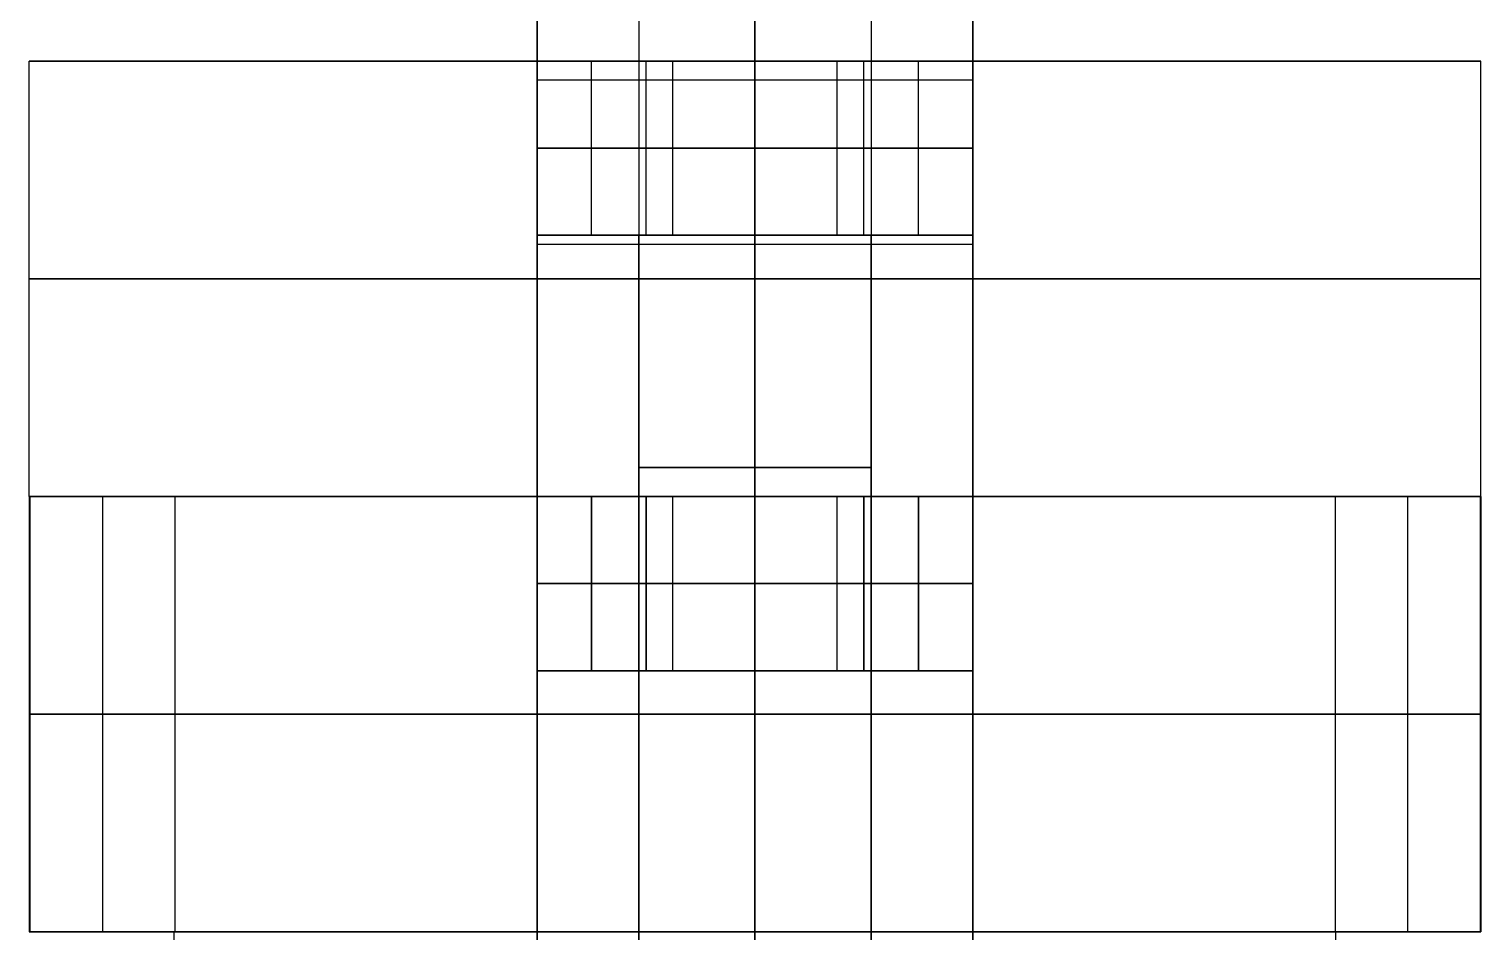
# Model space of a CAD drawing. Header units: millimetres. Extents: x 565 to 905, y -1671 to 168.
# Drawn here: x 710 to 760, y -1436 to -1404.9 of the extents above; entities that cross this region are included whole.
import ezdxf

# ---------------------------------------------------------------- set-up
doc = ezdxf.new("R2010")
doc.units = ezdxf.units.MM
doc.header["$MEASUREMENT"] = 0
doc.layers.add('V3', color=7, linetype='Continuous', true_color=0x000000)
doc.layers.add('V3 - steel', color=7, linetype='Continuous', true_color=0x191919)

msp = doc.modelspace()

# ---------------------------------------------------------------- linework, layer by layer
at = {"layer": 'V3'}
for p, q in [((727.494, -1406, 225), (710, -1406, 225)), ((735, -1406, 200), (735, -1406, 218.5)), ((735, -1406, 231.5), (735, -1406, 250)), ((760, -1406, 225), (742.506, -1406, 225)), ((727.494, -1412, 225), (731, -1412, 225)), ((735, -1412, 231.5), (735, -1412, 229)), ((735, -1412, 221), (735, -1412, 218.5)), ((739, -1412, 225), (742.506, -1412, 225)), ((731, -1421, 225), (710, -1421, 225)), ((712.41, -1421, 171.475), (757.684, -1421, 173.535)), ((733.864, -1421, 249.974), (734.818, -1421, 228.996)), ((735, -1421, 200), (735, -1421, 221)), ((735, -1421, 229), (735, -1421, 250)), ((735.182, -1421, 221.004), (739.791, -1421, 119.701)), ((760, -1421, 225), (739, -1421, 225)), ((740.188, -1421, 110.986), (740.875, -1421, 95.882)), ((731, -1427, 115), (727.494, -1427, 115)), ((735, -1427, 121.5), (735, -1427, 119)), ((735, -1427, 111), (735, -1427, 108.5)), ((742.506, -1427, 115), (739, -1427, 115)), ((712.41, -1436, 171.475), (757.684, -1436, 173.535)), ((715, -1436, 115), (731, -1436, 115)), ((733.864, -1436, 249.974), (734.818, -1436, 228.996)), ((735, -1436, 135), (735, -1436, 119)), ((735, -1436, 111), (735, -1436, 95)), ((735.182, -1436, 221.004), (740.875, -1436, 95.882)), ((739, -1436, 115), (755, -1436, 115))]:
    msp.add_line(p, q, dxfattribs=at)
for points in [[(735, -1424, -15), (735, -1395, -15), (735, -1366, -15)], [(735, -1424), (735, -1395), (735, -1366)], [(727.5, -1412.314, 63), (727.5, -1406.657, 63), (727.5, -1401, 63)], [(727.5, -1424), (727.5, -1412.5), (727.5, -1401)], [(727.5, -1401, 12.15), (727.5, -1432.082, 12.15), (727.5, -1463.163, 12.15)], [(735, -1412.314, 63), (735, -1406.657, 63), (735, -1401, 63)], [(735, -1424), (735, -1412.5), (735, -1401)], [(742.5, -1412.314, 63), (742.5, -1406.657, 63), (742.5, -1401, 63)], [(742.5, -1401), (742.5, -1412.5), (742.5, -1424)], [(742.5, -1401, 12.15), (742.5, -1432.082, 12.15), (742.5, -1463.163, 12.15)], [(710, -1421, 225), (710, -1413.5, 225), (710, -1406, 225)], [(727.494, -1412, 225), (727.494, -1409, 225), (727.494, -1406, 225)], [(731.247, -1406, 218.5), (729.371, -1406, 221.75), (727.494, -1406, 225)], [(727.494, -1406, 225), (729.371, -1406, 228.25), (731.247, -1406, 231.5)], [(729.371, -1412, 221.75), (729.371, -1409, 221.75), (729.371, -1406, 221.75)], [(729.371, -1412, 228.25), (729.371, -1409, 228.25), (729.371, -1406, 228.25)], [(731.247, -1412, 218.5), (731.247, -1409, 218.5), (731.247, -1406, 218.5)], [(731.247, -1412, 231.5), (731.247, -1409, 231.5), (731.247, -1406, 231.5)], [(738.753, -1406, 218.5), (735, -1406, 218.5), (731.247, -1406, 218.5)], [(731.247, -1406, 231.5), (735, -1406, 231.5), (738.753, -1406, 231.5)], [(735, -1421, 250), (735, -1413.5, 250), (735, -1406, 250)], [(735, -1421, 200), (735, -1413.5, 200), (735, -1406, 200)], [(735, -1412, 218.5), (735, -1409, 218.5), (735, -1406, 218.5)], [(735, -1412, 231.5), (735, -1409, 231.5), (735, -1406, 231.5)], [(738.753, -1406, 231.5), (740.629, -1406, 228.25), (742.506, -1406, 225)], [(738.753, -1412, 231.5), (738.753, -1409, 231.5), (738.753, -1406, 231.5)], [(738.753, -1412, 218.5), (738.753, -1409, 218.5), (738.753, -1406, 218.5)], [(742.506, -1406, 225), (740.629, -1406, 221.75), (738.753, -1406, 218.5)], [(740.629, -1412, 228.25), (740.629, -1409, 228.25), (740.629, -1406, 228.25)], [(740.629, -1412, 221.75), (740.629, -1409, 221.75), (740.629, -1406, 221.75)], [(742.506, -1412, 225), (742.506, -1409, 225), (742.506, -1406, 225)], [(760, -1421, 225), (760, -1413.5, 225), (760, -1406, 225)], [(742.5, -1406.657, 63), (735, -1406.657, 63), (727.5, -1406.657, 63)], [(731.247, -1409, 218.5), (729.371, -1409, 221.75), (727.494, -1409, 225)], [(727.494, -1409, 225), (729.371, -1409, 228.25), (731.247, -1409, 231.5)], [(738.753, -1409, 218.5), (735, -1409, 218.5), (731.247, -1409, 218.5)], [(731.247, -1409, 231.5), (735, -1409, 231.5), (738.753, -1409, 231.5)], [(738.753, -1409, 231.5), (740.629, -1409, 228.25), (742.506, -1409, 225)], [(742.506, -1409, 225), (740.629, -1409, 221.75), (738.753, -1409, 218.5)], [(731.247, -1412, 218.5), (729.371, -1412, 221.75), (727.494, -1412, 225)], [(727.494, -1412, 225), (729.371, -1412, 228.25), (731.247, -1412, 231.5)], [(731, -1421, 225), (731, -1416.5, 225), (731, -1412, 225)], [(738.753, -1412, 218.5), (735, -1412, 218.5), (731.247, -1412, 218.5)], [(731.247, -1412, 231.5), (735, -1412, 231.5), (738.753, -1412, 231.5)], [(735, -1421, 229), (735, -1416.5, 229), (735, -1412, 229)], [(735, -1421, 221), (735, -1416.5, 221), (735, -1412, 221)], [(738.753, -1412, 231.5), (740.629, -1412, 228.25), (742.506, -1412, 225)], [(742.506, -1412, 225), (740.629, -1412, 221.75), (738.753, -1412, 218.5)], [(739, -1421, 225), (739, -1416.5, 225), (739, -1412, 225)], [(742.5, -1412.314, 63), (735, -1412.314, 63), (727.5, -1412.314, 63)], [(727.5, -1464, 11.314), (727.5, -1438.157, 37.157), (727.5, -1412.314, 63)], [(735, -1464, 11.314), (735, -1438.157, 37.157), (735, -1412.314, 63)], [(742.5, -1464, 11.314), (742.5, -1438.157, 37.157), (742.5, -1412.314, 63)], [(710, -1421, 225), (710, -1428.5, 225), (710, -1436, 225)], [(710.026, -1421, 223.864), (710.026, -1428.5, 223.864), (710.026, -1436, 223.864)], [(710.026, -1421, 223.864), (712.523, -1421, 168.977), (715.021, -1421, 114.091)], [(712.523, -1421, 168.977), (712.523, -1428.5, 168.977), (712.523, -1436, 168.977)], [(715.021, -1421, 114.091), (715.021, -1428.5, 114.091), (715.021, -1436, 114.091)], [(731.247, -1421, 121.5), (729.371, -1421, 118.25), (727.494, -1421, 115)], [(727.494, -1421, 115), (727.494, -1424, 115), (727.494, -1427, 115)], [(727.494, -1421, 115), (729.371, -1421, 111.75), (731.247, -1421, 108.5)], [(729.371, -1421, 118.25), (729.371, -1424, 118.25), (729.371, -1427, 118.25)], [(729.371, -1421, 111.75), (729.371, -1424, 111.75), (729.371, -1427, 111.75)], [(731, -1421, 225), (731, -1428.5, 225), (731, -1436, 225)], [(738.753, -1421, 121.5), (735, -1421, 121.5), (731.247, -1421, 121.5)], [(731.247, -1421, 121.5), (731.247, -1424, 121.5), (731.247, -1427, 121.5)], [(731.247, -1421, 108.5), (731.247, -1424, 108.5), (731.247, -1427, 108.5)], [(731.247, -1421, 108.5), (735, -1421, 108.5), (738.753, -1421, 108.5)], [(735, -1421, 250), (735, -1428.5, 250), (735, -1436, 250)], [(735, -1421, 95), (735, -1428.5, 95), (735, -1436, 95)], [(735, -1421, 221), (735, -1428.5, 221), (735, -1436, 221)], [(735, -1421, 229), (735, -1428.5, 229), (735, -1436, 229)], [(735, -1421, 121.5), (735, -1424, 121.5), (735, -1427, 121.5)], [(735, -1421, 108.5), (735, -1424, 108.5), (735, -1427, 108.5)], [(738.753, -1421, 121.5), (738.753, -1424, 121.5), (738.753, -1427, 121.5)], [(738.753, -1421, 108.5), (738.753, -1424, 108.5), (738.753, -1427, 108.5)], [(738.753, -1421, 108.5), (740.629, -1421, 111.75), (742.506, -1421, 115)], [(742.506, -1421, 115), (740.629, -1421, 118.25), (738.753, -1421, 121.5)], [(739, -1421, 225), (739, -1428.5, 225), (739, -1436, 225)], [(740.629, -1421, 111.75), (740.629, -1424, 111.75), (740.629, -1427, 111.75)], [(740.629, -1421, 118.25), (740.629, -1424, 118.25), (740.629, -1427, 118.25)], [(742.506, -1421, 115), (742.506, -1424, 115), (742.506, -1427, 115)], [(754.979, -1421, 114.091), (757.477, -1421, 168.977), (759.974, -1421, 223.864)], [(754.979, -1421, 114.091), (754.979, -1428.5, 114.091), (754.979, -1436, 114.091)], [(757.477, -1421, 168.977), (757.477, -1428.5, 168.977), (757.477, -1436, 168.977)], [(759.974, -1421, 223.864), (759.974, -1428.5, 223.864), (759.974, -1436, 223.864)], [(760, -1421, 225), (760, -1428.5, 225), (760, -1436, 225)], [(731.247, -1424, 121.5), (729.371, -1424, 118.25), (727.494, -1424, 115)], [(727.494, -1424, 115), (729.371, -1424, 111.75), (731.247, -1424, 108.5)], [(742.5, -1424, -15), (735, -1424, -15), (727.5, -1424, -15)], [(727.5, -1424), (727.5, -1424, -7.5), (727.5, -1424, -15)], [(727.5, -1424, -15), (727.5, -1439, -15), (727.5, -1454, -15)], [(742.5, -1424), (735, -1424), (727.5, -1424)], [(742.5, -1424, -7.5), (735, -1424, -7.5), (727.5, -1424, -7.5)], [(727.5, -1424), (727.5, -1424, -7.5), (727.5, -1424, -15)], [(742.5, -1424), (735, -1424), (727.5, -1424)], [(727.5, -1424), (727.5, -1439), (727.5, -1454)], [(742.5, -1424, -15), (735, -1424, -15), (727.5, -1424, -15)], [(727.5, -1424, -15), (727.5, -1439, -15), (727.5, -1454, -15)], [(742.5, -1424, -7.5), (735, -1424, -7.5), (727.5, -1424, -7.5)], [(738.753, -1424, 121.5), (735, -1424, 121.5), (731.247, -1424, 121.5)], [(731.247, -1424, 108.5), (735, -1424, 108.5), (738.753, -1424, 108.5)], [(735, -1424), (735, -1424, -7.5), (735, -1424, -15)], [(735, -1424, -15), (735, -1439, -15), (735, -1454, -15)], [(735, -1424), (735, -1424, -7.5), (735, -1424, -15)], [(738.753, -1424, 108.5), (740.629, -1424, 111.75), (742.506, -1424, 115)], [(742.506, -1424, 115), (740.629, -1424, 118.25), (738.753, -1424, 121.5)], [(742.5, -1424), (742.5, -1424, -7.5), (742.5, -1424, -15)], [(742.5, -1424, -15), (742.5, -1439, -15), (742.5, -1454, -15)], [(742.5, -1424), (742.5, -1424, -7.5), (742.5, -1424, -15)], [(742.5, -1454), (742.5, -1439), (742.5, -1424)], [(742.5, -1424, -15), (742.5, -1439, -15), (742.5, -1454, -15)], [(731.247, -1427, 121.5), (729.371, -1427, 118.25), (727.494, -1427, 115)], [(727.494, -1427, 115), (729.371, -1427, 111.75), (731.247, -1427, 108.5)], [(731, -1436, 115), (731, -1431.5, 115), (731, -1427, 115)], [(738.753, -1427, 121.5), (735, -1427, 121.5), (731.247, -1427, 121.5)], [(731.247, -1427, 108.5), (735, -1427, 108.5), (738.753, -1427, 108.5)], [(735, -1436, 119), (735, -1431.5, 119), (735, -1427, 119)], [(735, -1436, 111), (735, -1431.5, 111), (735, -1427, 111)], [(738.753, -1427, 108.5), (740.629, -1427, 111.75), (742.506, -1427, 115)], [(742.506, -1427, 115), (740.629, -1427, 118.25), (738.753, -1427, 121.5)], [(739, -1436, 115), (739, -1431.5, 115), (739, -1427, 115)], [(710.026, -1428.5, 223.864), (712.523, -1428.5, 168.977), (715.021, -1428.5, 114.091)], [(754.979, -1428.5, 114.091), (757.477, -1428.5, 168.977), (759.974, -1428.5, 223.864)], [(710.026, -1436, 223.864), (712.523, -1436, 168.977), (715.021, -1436, 114.091)], [(715, -1451, 115), (715, -1443.5, 115), (715, -1436, 115)], [(731, -1445, 115), (731, -1440.5, 115), (731, -1436, 115)], [(735, -1451, 135), (735, -1443.5, 135), (735, -1436, 135)], [(735, -1451, 95), (735, -1443.5, 95), (735, -1436, 95)], [(735, -1445, 119), (735, -1440.5, 119), (735, -1436, 119)], [(735, -1445, 111), (735, -1440.5, 111), (735, -1436, 111)], [(739, -1445, 115), (739, -1440.5, 115), (739, -1436, 115)], [(754.979, -1436, 114.091), (757.477, -1436, 168.977), (759.974, -1436, 223.864)], [(755, -1451, 115), (755, -1443.5, 115), (755, -1436, 115)]]:
    msp.add_open_spline(points, degree=2, dxfattribs=at)
for points, weights, knots in [([(710, -1406, 225), (710, -1406, 250), (735, -1406, 250), (760, -1406, 250), (760, -1406, 225), (760, -1406, 200), (735, -1406, 200), (710, -1406, 200), (710, -1406, 225)], [1, 0.707106781187, 1, 0.707106781187, 1, 0.707106781187, 1, 0.707106781187, 1], [0, 0, 0, 39.269908, 39.269908, 78.539816, 78.539816, 117.809725, 117.809725, 157.079633, 157.079633, 157.079633]), ([(731, -1412, 225), (731, -1412, 229), (735, -1412, 229), (739, -1412, 229), (739, -1412, 225), (739, -1412, 221), (735, -1412, 221), (731, -1412, 221), (731, -1412, 225)], [1, 0.707106781187, 1, 0.707106781187, 1, 0.707106781187, 1, 0.707106781187, 1], [0, 0, 0, 6.283185, 6.283185, 12.566371, 12.566371, 18.849556, 18.849556, 25.132741, 25.132741, 25.132741]), ([(710, -1413.5, 225), (710, -1413.5, 250), (735, -1413.5, 250), (760, -1413.5, 250), (760, -1413.5, 225), (760, -1413.5, 200), (735, -1413.5, 200), (710, -1413.5, 200), (710, -1413.5, 225)], [1, 0.707106781187, 1, 0.707106781187, 1, 0.707106781187, 1, 0.707106781187, 1], [0, 0, 0, 39.269908, 39.269908, 78.539816, 78.539816, 117.809725, 117.809725, 157.079633, 157.079633, 157.079633]), ([(759.974, -1421, 223.864), (760, -1421, 224.432), (760, -1421, 225), (760, -1421, 250), (735, -1421, 250), (710, -1421, 250), (710, -1421, 225), (710, -1421, 224.432), (710.026, -1421, 223.864)], [0.981932677295, 0.99066907626, 1, 0.707106781188, 1, 0.707106781188, 1, 0.990669074035, 0.981932673129], [-205.816119, -205.816119, -205.816119, -204.565068, -204.565068, -165.295159, -165.295159, -126.025251, -126.025251, -124.774199, -124.774199, -124.774199]), ([(710, -1421, 225), (710, -1421, 250), (735, -1421, 250), (760, -1421, 250), (760, -1421, 225), (760, -1421, 200), (735, -1421, 200), (710, -1421, 200), (710, -1421, 225)], [1, 0.707106781187, 1, 0.707106781187, 1, 0.707106781187, 1, 0.707106781187, 1], [0, 0, 0, 39.269908, 39.269908, 78.539816, 78.539816, 117.809725, 117.809725, 157.079633, 157.079633, 157.079633]), ([(715.021, -1421, 114.091), (715.889, -1421, 95), (735, -1421, 95), (754.111, -1421, 95), (754.979, -1421, 114.091)], [0.981932673129, 0.716437707153, 1, 0.716437774759, 0.981932546531], [-14.887894, -14.887894, -14.887894, 15.527195, 15.527195, 45.942276, 45.942276, 45.942276]), ([(731, -1421, 225), (731, -1421, 221), (735, -1421, 221), (739, -1421, 221), (739, -1421, 225), (739, -1421, 229), (735, -1421, 229), (731, -1421, 229), (731, -1421, 225)], [0.999999860338, 0.707106851018, 1, 0.707106781187, 1, 0.707106781187, 1, 0.707106851018, 0.999999860338], [-25.132741, -25.132741, -25.132741, -18.849557, -18.849557, -12.566371, -12.566371, -6.283185, -6.283185, 0, 0, 0]), ([(731, -1421, 225), (731, -1421, 229), (735, -1421, 229), (739, -1421, 229), (739, -1421, 225), (739, -1421, 221), (735, -1421, 221), (731, -1421, 221), (731, -1421, 225)], [1, 0.707106781187, 1, 0.707106781187, 1, 0.707106781187, 1, 0.707106781187, 1], [-25.132741, -25.132741, -25.132741, -18.849556, -18.849556, -12.566371, -12.566371, -6.283185, -6.283185, 0, 0, 0]), ([(731, -1427, 115), (731, -1427, 119), (735, -1427, 119), (739, -1427, 119), (739, -1427, 115), (739, -1427, 111), (735, -1427, 111), (731, -1427, 111), (731, -1427, 115)], [1, 0.707106781187, 1, 0.707106781187, 1, 0.707106781187, 1, 0.707106781187, 1], [0, 0, 0, 6.283185, 6.283185, 12.566371, 12.566371, 18.849556, 18.849556, 25.132741, 25.132741, 25.132741]), ([(759.974, -1428.5, 223.864), (760, -1428.5, 224.432), (760, -1428.5, 225), (760, -1428.5, 250), (735, -1428.5, 250), (710, -1428.5, 250), (710, -1428.5, 225), (710, -1428.5, 224.432), (710.026, -1428.5, 223.864)], [0.981932677295, 0.99066907626, 1, 0.707106781188, 1, 0.707106781188, 1, 0.990669074035, 0.981932673129], [-205.816119, -205.816119, -205.816119, -204.565068, -204.565068, -165.295159, -165.295159, -126.025251, -126.025251, -124.774199, -124.774199, -124.774199]), ([(715.021, -1428.5, 114.091), (715.889, -1428.5, 95), (735, -1428.5, 95), (754.111, -1428.5, 95), (754.979, -1428.5, 114.091)], [0.981932673129, 0.716437707153, 1, 0.716437774759, 0.981932546531], [-14.887894, -14.887894, -14.887894, 15.527195, 15.527195, 45.942276, 45.942276, 45.942276]), ([(759.974, -1436, 223.864), (760, -1436, 224.432), (760, -1436, 225), (760, -1436, 250), (735, -1436, 250), (710, -1436, 250), (710, -1436, 225), (710, -1436, 224.432), (710.026, -1436, 223.864)], [0.981932677295, 0.99066907626, 1, 0.707106781188, 1, 0.707106781188, 1, 0.990669074035, 0.981932673129], [-205.816119, -205.816119, -205.816119, -204.565068, -204.565068, -165.295159, -165.295159, -126.025251, -126.025251, -124.774199, -124.774199, -124.774199]), ([(715, -1436, 115), (715, -1436, 135), (735, -1436, 135), (755, -1436, 135), (755, -1436, 115), (755, -1436, 95), (735, -1436, 95), (715, -1436, 95), (715, -1436, 115)], [1, 0.707106781187, 1, 0.707106781187, 1, 0.707106781187, 1, 0.707106781187, 1], [-125.663706, -125.663706, -125.663706, -94.24778, -94.24778, -62.831853, -62.831853, -31.415927, -31.415927, 0, 0, 0]), ([(715.021, -1436, 114.091), (715.889, -1436, 95), (735, -1436, 95), (754.111, -1436, 95), (754.979, -1436, 114.091)], [0.981932673129, 0.716437707153, 1, 0.716437774759, 0.981932546531], [-14.887894, -14.887894, -14.887894, 15.527195, 15.527195, 45.942276, 45.942276, 45.942276]), ([(731, -1436, 115), (731, -1436, 111), (735, -1436, 111), (739, -1436, 111), (739, -1436, 115), (739, -1436, 119), (735, -1436, 119), (731, -1436, 119), (731, -1436, 115)], [1, 0.707106781187, 1, 0.707106781187, 1, 0.707106781187, 1, 0.707106781187, 1], [-25.132741, -25.132741, -25.132741, -18.849556, -18.849556, -12.566371, -12.566371, -6.283185, -6.283185, 0, 0, 0]), ([(731, -1436, 225), (731, -1436, 229), (735, -1436, 229), (739, -1436, 229), (739, -1436, 225), (739, -1436, 221), (735, -1436, 221), (731, -1436, 221), (731, -1436, 225)], [1, 0.707106781187, 1, 0.707106781187, 1, 0.707106781187, 1, 0.707106781187, 1], [-25.132741, -25.132741, -25.132741, -18.849556, -18.849556, -12.566371, -12.566371, -6.283185, -6.283185, 0, 0, 0]), ([(731, -1436, 115), (731, -1436, 119), (735, -1436, 119), (739, -1436, 119), (739, -1436, 115), (739, -1436, 111), (735, -1436, 111), (731, -1436, 111), (731, -1436, 115)], [1, 0.707106781187, 1, 0.707106781187, 1, 0.707106781187, 1, 0.707106851018, 0.999999860338], [0, 0, 0, 6.283186, 6.283186, 12.566371, 12.566371, 18.849557, 18.849557, 25.132741, 25.132741, 25.132741])]:
    msp.add_rational_spline(points, weights, degree=2, knots=knots, dxfattribs=at)
at = {"layer": 'V3 - steel'}
for p, q in [((727.494, -1406, 225), (731, -1406, 225)), ((735, -1406, 231.5), (735, -1406, 229)), ((735, -1406, 221), (735, -1406, 218.5)), ((739, -1406, 225), (742.506, -1406, 225)), ((727.494, -1412, 225), (731, -1412, 225)), ((735, -1412, 231.5), (735, -1412, 229)), ((735, -1412, 221), (735, -1412, 218.5)), ((739, -1412, 225), (742.506, -1412, 225)), ((739, -1420, 115), (731, -1420, 115)), ((735, -1420, 111), (735, -1420, 119)), ((727.494, -1421, 115), (731, -1421, 115)), ((735, -1421, 121.5), (735, -1421, 119)), ((735, -1421, 111), (735, -1421, 108.5)), ((739, -1421, 115), (742.506, -1421, 115)), ((727.494, -1427, 115), (731, -1427, 115)), ((735, -1427, 121.5), (735, -1427, 119)), ((735, -1427, 111), (735, -1427, 108.5)), ((739, -1427, 115), (742.506, -1427, 115))]:
    msp.add_line(p, q, dxfattribs=at)
for points in [[(731, -1321, 225), (731, -1386.5, 225), (731, -1452, 225)], [(735, -1321, 221), (735, -1386.5, 221), (735, -1452, 221)], [(735, -1321, 229), (735, -1386.5, 229), (735, -1452, 229)], [(739, -1321, 225), (739, -1386.5, 225), (739, -1452, 225)], [(727.494, -1412, 225), (727.494, -1409, 225), (727.494, -1406, 225)], [(731.247, -1406, 218.5), (729.371, -1406, 221.75), (727.494, -1406, 225)], [(727.494, -1406, 225), (729.371, -1406, 228.25), (731.247, -1406, 231.5)], [(729.371, -1412, 221.75), (729.371, -1409, 221.75), (729.371, -1406, 221.75)], [(729.371, -1412, 228.25), (729.371, -1409, 228.25), (729.371, -1406, 228.25)], [(731.247, -1412, 218.5), (731.247, -1409, 218.5), (731.247, -1406, 218.5)], [(738.753, -1406, 218.5), (735, -1406, 218.5), (731.247, -1406, 218.5)], [(731.247, -1412, 231.5), (731.247, -1409, 231.5), (731.247, -1406, 231.5)], [(731.247, -1406, 231.5), (735, -1406, 231.5), (738.753, -1406, 231.5)], [(732.172, -1412, 222.172), (732.172, -1409, 222.172), (732.172, -1406, 222.172)], [(732.172, -1412, 227.828), (732.172, -1409, 227.828), (732.172, -1406, 227.828)], [(735, -1412, 218.5), (735, -1409, 218.5), (735, -1406, 218.5)], [(735, -1412, 231.5), (735, -1409, 231.5), (735, -1406, 231.5)], [(737.828, -1412, 227.828), (737.828, -1409, 227.828), (737.828, -1406, 227.828)], [(737.828, -1412, 222.172), (737.828, -1409, 222.172), (737.828, -1406, 222.172)], [(738.753, -1406, 231.5), (740.629, -1406, 228.25), (742.506, -1406, 225)], [(738.753, -1412, 231.5), (738.753, -1409, 231.5), (738.753, -1406, 231.5)], [(738.753, -1412, 218.5), (738.753, -1409, 218.5), (738.753, -1406, 218.5)], [(742.506, -1406, 225), (740.629, -1406, 221.75), (738.753, -1406, 218.5)], [(740.629, -1412, 228.25), (740.629, -1409, 228.25), (740.629, -1406, 228.25)], [(740.629, -1412, 221.75), (740.629, -1409, 221.75), (740.629, -1406, 221.75)], [(742.506, -1412, 225), (742.506, -1409, 225), (742.506, -1406, 225)], [(731.247, -1409, 218.5), (729.371, -1409, 221.75), (727.494, -1409, 225)], [(727.494, -1409, 225), (729.371, -1409, 228.25), (731.247, -1409, 231.5)], [(738.753, -1409, 218.5), (735, -1409, 218.5), (731.247, -1409, 218.5)], [(731.247, -1409, 231.5), (735, -1409, 231.5), (738.753, -1409, 231.5)], [(738.753, -1409, 231.5), (740.629, -1409, 228.25), (742.506, -1409, 225)], [(742.506, -1409, 225), (740.629, -1409, 221.75), (738.753, -1409, 218.5)], [(731.247, -1412, 218.5), (729.371, -1412, 221.75), (727.494, -1412, 225)], [(727.494, -1412, 225), (729.371, -1412, 228.25), (731.247, -1412, 231.5)], [(738.753, -1412, 218.5), (735, -1412, 218.5), (731.247, -1412, 218.5)], [(731.247, -1412, 231.5), (735, -1412, 231.5), (738.753, -1412, 231.5)], [(738.753, -1412, 231.5), (740.629, -1412, 228.25), (742.506, -1412, 225)], [(742.506, -1412, 225), (740.629, -1412, 221.75), (738.753, -1412, 218.5)], [(731, -1581, 115), (731, -1500.5, 115), (731, -1420, 115)], [(735, -1581, 119), (735, -1500.5, 119), (735, -1420, 119)], [(735, -1581, 111), (735, -1500.5, 111), (735, -1420, 111)], [(739, -1581, 115), (739, -1500.5, 115), (739, -1420, 115)], [(727.494, -1427, 115), (727.494, -1424, 115), (727.494, -1421, 115)], [(731.247, -1421, 108.5), (729.371, -1421, 111.75), (727.494, -1421, 115)], [(727.494, -1421, 115), (729.371, -1421, 118.25), (731.247, -1421, 121.5)], [(729.371, -1427, 111.75), (729.371, -1424, 111.75), (729.371, -1421, 111.75)], [(729.371, -1427, 118.25), (729.371, -1424, 118.25), (729.371, -1421, 118.25)], [(731.247, -1427, 108.5), (731.247, -1424, 108.5), (731.247, -1421, 108.5)], [(738.753, -1421, 108.5), (735, -1421, 108.5), (731.247, -1421, 108.5)], [(731.247, -1427, 121.5), (731.247, -1424, 121.5), (731.247, -1421, 121.5)], [(731.247, -1421, 121.5), (735, -1421, 121.5), (738.753, -1421, 121.5)], [(732.172, -1427, 112.172), (732.172, -1424, 112.172), (732.172, -1421, 112.172)], [(732.172, -1427, 117.828), (732.172, -1424, 117.828), (732.172, -1421, 117.828)], [(735, -1427, 108.5), (735, -1424, 108.5), (735, -1421, 108.5)], [(735, -1427, 121.5), (735, -1424, 121.5), (735, -1421, 121.5)], [(737.828, -1427, 117.828), (737.828, -1424, 117.828), (737.828, -1421, 117.828)], [(737.828, -1427, 112.172), (737.828, -1424, 112.172), (737.828, -1421, 112.172)], [(738.753, -1421, 121.5), (740.629, -1421, 118.25), (742.506, -1421, 115)], [(738.753, -1427, 121.5), (738.753, -1424, 121.5), (738.753, -1421, 121.5)], [(738.753, -1427, 108.5), (738.753, -1424, 108.5), (738.753, -1421, 108.5)], [(742.506, -1421, 115), (740.629, -1421, 111.75), (738.753, -1421, 108.5)], [(740.629, -1427, 118.25), (740.629, -1424, 118.25), (740.629, -1421, 118.25)], [(740.629, -1427, 111.75), (740.629, -1424, 111.75), (740.629, -1421, 111.75)], [(742.506, -1427, 115), (742.506, -1424, 115), (742.506, -1421, 115)], [(731.247, -1424, 108.5), (729.371, -1424, 111.75), (727.494, -1424, 115)], [(727.494, -1424, 115), (729.371, -1424, 118.25), (731.247, -1424, 121.5)], [(738.753, -1424, 108.5), (735, -1424, 108.5), (731.247, -1424, 108.5)], [(731.247, -1424, 121.5), (735, -1424, 121.5), (738.753, -1424, 121.5)], [(738.753, -1424, 121.5), (740.629, -1424, 118.25), (742.506, -1424, 115)], [(742.506, -1424, 115), (740.629, -1424, 111.75), (738.753, -1424, 108.5)], [(731.247, -1427, 108.5), (729.371, -1427, 111.75), (727.494, -1427, 115)], [(727.494, -1427, 115), (729.371, -1427, 118.25), (731.247, -1427, 121.5)], [(738.753, -1427, 108.5), (735, -1427, 108.5), (731.247, -1427, 108.5)], [(731.247, -1427, 121.5), (735, -1427, 121.5), (738.753, -1427, 121.5)], [(738.753, -1427, 121.5), (740.629, -1427, 118.25), (742.506, -1427, 115)], [(742.506, -1427, 115), (740.629, -1427, 111.75), (738.753, -1427, 108.5)]]:
    msp.add_open_spline(points, degree=2, dxfattribs=at)
for points, knots in [([(737.828, -1406, 227.828), (735, -1406, 230.657), (732.172, -1406, 227.828), (729.343, -1406, 225), (732.172, -1406, 222.172), (735, -1406, 219.343), (737.828, -1406, 222.172), (740.657, -1406, 225), (737.828, -1406, 227.828)], [-25.132741, -25.132741, -25.132741, -18.849556, -18.849556, -12.566371, -12.566371, -6.283185, -6.283185, 0, 0, 0]), ([(737.828, -1412, 227.828), (735, -1412, 230.657), (732.172, -1412, 227.828), (729.343, -1412, 225), (732.172, -1412, 222.172), (735, -1412, 219.343), (737.828, -1412, 222.172), (740.657, -1412, 225), (737.828, -1412, 227.828)], [-25.132741, -25.132741, -25.132741, -18.849556, -18.849556, -12.566371, -12.566371, -6.283185, -6.283185, 0, 0, 0]), ([(731, -1420, 115), (731, -1420, 119), (735, -1420, 119), (739, -1420, 119), (739, -1420, 115), (739, -1420, 111), (735, -1420, 111), (731, -1420, 111), (731, -1420, 115)], [0, 0, 0, 6.283185, 6.283185, 12.566371, 12.566371, 18.849556, 18.849556, 25.132741, 25.132741, 25.132741]), ([(737.828, -1421, 117.828), (735, -1421, 120.657), (732.172, -1421, 117.828), (729.343, -1421, 115), (732.172, -1421, 112.172), (735, -1421, 109.343), (737.828, -1421, 112.172), (740.657, -1421, 115), (737.828, -1421, 117.828)], [-25.132741, -25.132741, -25.132741, -18.849556, -18.849556, -12.566371, -12.566371, -6.283185, -6.283185, 0, 0, 0]), ([(737.828, -1427, 117.828), (735, -1427, 120.657), (732.172, -1427, 117.828), (729.343, -1427, 115), (732.172, -1427, 112.172), (735, -1427, 109.343), (737.828, -1427, 112.172), (740.657, -1427, 115), (737.828, -1427, 117.828)], [-25.132741, -25.132741, -25.132741, -18.849556, -18.849556, -12.566371, -12.566371, -6.283185, -6.283185, 0, 0, 0])]:
    msp.add_rational_spline(points, [1, 0.707106781187, 1, 0.707106781187, 1, 0.707106781187, 1, 0.707106781187, 1], degree=2, knots=knots, dxfattribs=at)

doc.saveas('drawing.dxf')
